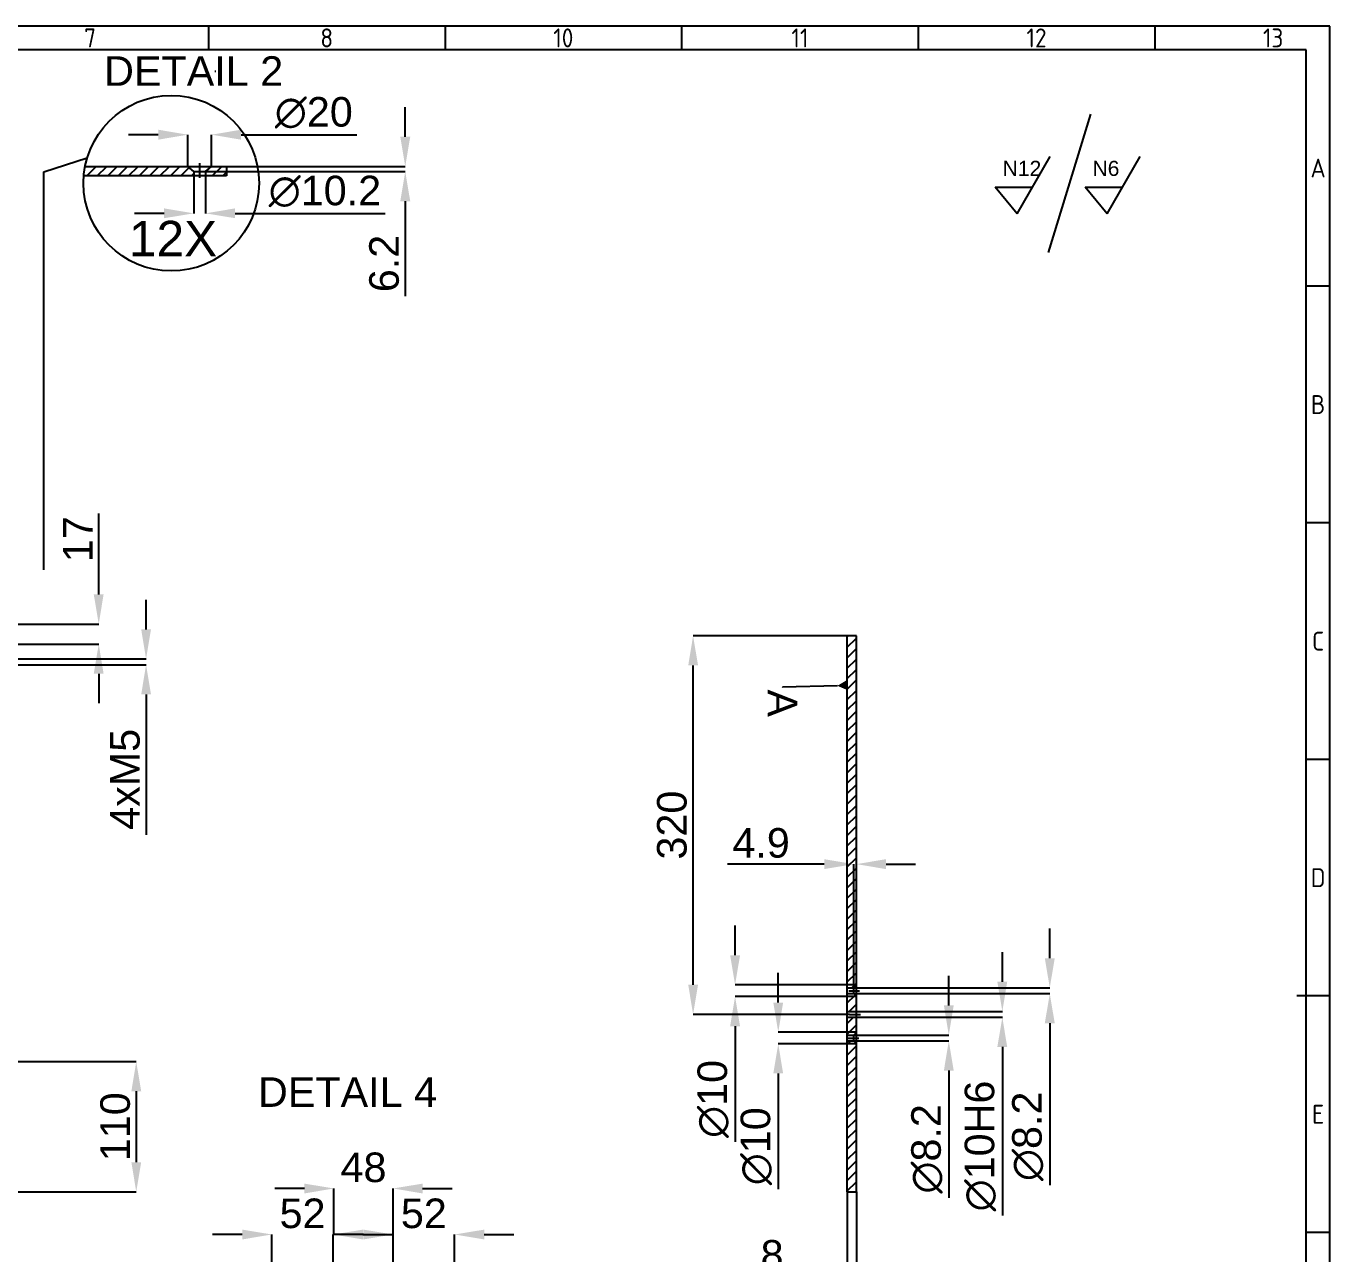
# Model space of a CAD drawing. Extents: x 10890 to 13186, y -1023 to 617.
# Drawn here: x 12083 to 13186, y -422 to 617 of the extents above; entities that cross this region are included whole.
import ezdxf

# ---------------------------------------------------------------- set-up
doc = ezdxf.new("R2010")
doc.units = 0
doc.header["$MEASUREMENT"] = 0
doc.linetypes.add('ACAD_ISO02W100', pattern=[15, 12, -3])
doc.linetypes.add('ACAD_ISO08W100', pattern=[36, 24, -3, 6, -3])
doc.layers.get('0').update_dxf_attribs({"linetype": 'CONTINUOUS'})
doc.layers.get('DEFPOINTS').update_dxf_attribs({"linetype": 'ACAD_ISO02W100'})
for name, color, linetype in [('CRTA_05', 1, 'CONTINUOUS'), ('LAYER1', 1, 'ACAD_ISO08W100'), ('LAYER2', 4, 'CONTINUOUS'), ('LAYER3', 5, 'CONTINUOUS'), ('RAHM2', 1, 'CONTINUOUS')]:
    doc.layers.add(name, color=color, linetype=linetype)
doc.styles.add('OZNAKE', font='geniso.shx', dxfattribs={"height": 4})
doc.styles.get("Standard").update_dxf_attribs({"font": 'arial.ttf'})
doc.dimstyles.get("Standard").update_dxf_attribs({"dimscale": 5, "dimtxt": 5, "dimasz": 5, "dimexe": 0, "dimexo": 0, "dimgap": 1, "dimtad": 1, "dimdec": 4, "dimzin": 12, "dimtxsty": 'STANDARD', "dimcen": 0.09, "dimazin": 3, "dimtfac": 1, "dimtdec": 4, "dimtofl": 0, "dimtmove": 0, "dimatfit": 3, "dimtolj": 1, "dimtzin": 0})
pattern_1 = [(45, (426.751, 0), (-4.4194174, 4.4194174), [])]

# ---------------------------------------------------------------- blocks, each defined once
blk = doc.blocks.new('*D6')
at = {"layer": 'DEFPOINTS', "color": 0}
for p in [(12240.1, 524.7), (12220.1, 497.9), (12240.1, 497.9)]:
    blk.add_point(p, dxfattribs=at)
at = {"layer": 'LAYER2', "color": 0}
for p, q in [((12195.1, 524.7), (12170.1, 524.7)), ((12220.1, 497.9), (12220.1, 524.7)), ((12240.1, 497.9), (12240.1, 524.7)), ((12265.1, 524.7), (12363, 524.7))]:
    blk.add_line(p, q, dxfattribs=at)
for points in [[(12195.1, 528.9), (12195.1, 520.5), (12220.1, 524.7)], [(12265.1, 528.9), (12265.1, 520.5), (12240.1, 524.7)]]:
    blk.add_solid(points, dxfattribs=at)
at = {"layer": 'LAYER2', "color": 0, "insert": (12326.6, 543.2), "char_height": 25, "attachment_point": 5}
blk.add_mtext('\\A1;∅20', dxfattribs=at)
blk = doc.blocks.new('*D7')
at = {"layer": 'DEFPOINTS', "color": 0}
for p in [(12225.1, 489.9), (12235.1, 489.9), (12235.1, 458.2)]:
    blk.add_point(p, dxfattribs=at)
at = {"layer": 'LAYER2', "color": 0}
for p, q in [((12225.1, 489.9), (12225.1, 458.2)), ((12235.1, 489.9), (12235.1, 458.2)), ((12200.1, 458.2), (12175.1, 458.2)), ((12260.1, 458.2), (12387, 458.2))]:
    blk.add_line(p, q, dxfattribs=at)
for points in [[(12200.1, 462.4), (12200.1, 454.1), (12225.1, 458.2)], [(12260.1, 462.4), (12260.1, 454.1), (12235.1, 458.2)]]:
    blk.add_solid(points, dxfattribs=at)
at = {"layer": 'LAYER2', "color": 0, "insert": (12336, 476.7), "char_height": 25, "attachment_point": 5}
blk.add_mtext('\\A1;∅10.2', dxfattribs=at)
blk = doc.blocks.new('*D8')
at = {"layer": 'DEFPOINTS', "color": 0}
for p in [(12240.1, 497.9), (12235.1, 493.5), (12403.9, 493.5)]:
    blk.add_point(p, dxfattribs=at)
at = {"layer": 'LAYER2', "color": 0}
for p, q in [((12403.9, 522.9), (12403.9, 547.9)), ((12240.1, 497.9), (12403.9, 497.9)), ((12235.1, 493.5), (12403.9, 493.5)), ((12403.9, 468.5), (12403.9, 388.1))]:
    blk.add_line(p, q, dxfattribs=at)
for points in [[(12399.7, 522.9), (12408.1, 522.9), (12403.9, 497.9)], [(12399.7, 468.5), (12408.1, 468.5), (12403.9, 493.5)]]:
    blk.add_solid(points, dxfattribs=at)
at = {"layer": 'LAYER2', "color": 0, "insert": (12386.1, 415.8), "char_height": 25, "attachment_point": 5, "rotation": 90}
blk.add_mtext('\\A1;6.2', dxfattribs=at)
blk = doc.blocks.new('*D34')
at = {"layer": 'DEFPOINTS', "color": 0}
for p in [(12777.3, -369), (12785.3, -369), (12777.3, -440.3)]:
    blk.add_point(p, dxfattribs=at)
at = {"layer": 'LAYER2', "color": 0}
for p, q in [((12777.3, -369), (12777.3, -440.3)), ((12785.3, -369), (12785.3, -440.3)), ((12752.3, -440.3), (12700.8, -440.3)), ((12810.3, -440.3), (12835.3, -440.3))]:
    blk.add_line(p, q, dxfattribs=at)
for points in [[(12752.3, -436.1), (12752.3, -444.4), (12777.3, -440.3)], [(12810.3, -436.1), (12810.3, -444.4), (12785.3, -440.3)]]:
    blk.add_solid(points, dxfattribs=at)
at = {"layer": 'LAYER2', "color": 0, "insert": (12714, -422.5), "char_height": 25, "attachment_point": 5}
blk.add_mtext('\\A1;8', dxfattribs=at)
blk = doc.blocks.new('*D35')
at = {"layer": 'DEFPOINTS', "color": 0}
for p in [(12783, -196.5), (12783, -201.5), (12948.7, -201.5)]:
    blk.add_point(p, dxfattribs=at)
at = {"layer": 'LAYER2', "color": 0}
for p, q in [((12948.7, -171.5), (12948.7, -146.5)), ((12783, -196.5), (12948.7, -196.5)), ((12783, -201.5), (12948.7, -201.5)), ((12948.7, -226.5), (12948.7, -363.3))]:
    blk.add_line(p, q, dxfattribs=at)
for points in [[(12944.5, -171.5), (12952.9, -171.5), (12948.7, -196.5)], [(12944.5, -226.5), (12952.9, -226.5), (12948.7, -201.5)]]:
    blk.add_solid(points, dxfattribs=at)
at = {"layer": 'LAYER2', "color": 0, "insert": (12930.2, -322.1), "char_height": 25, "attachment_point": 5, "rotation": 90}
blk.add_mtext('\\A1;∅8.2', dxfattribs=at)
blk = doc.blocks.new('*D36')
at = {"layer": 'DEFPOINTS', "color": 0}
for p in [(12785.3, -216.5), (12785.3, -221.5), (12908.6, -221.5)]:
    blk.add_point(p, dxfattribs=at)
at = {"layer": 'LAYER2', "color": 0}
for p, q in [((12908.6, -191.5), (12908.6, -166.5)), ((12785.3, -216.5), (12908.6, -216.5)), ((12785.3, -221.5), (12908.6, -221.5)), ((12908.6, -246.5), (12908.6, -389.1))]:
    blk.add_line(p, q, dxfattribs=at)
for points in [[(12904.4, -191.5), (12912.7, -191.5), (12908.6, -216.5)], [(12904.4, -246.5), (12912.7, -246.5), (12908.6, -221.5)]]:
    blk.add_solid(points, dxfattribs=at)
at = {"layer": 'LAYER2', "color": 0, "insert": (12890.1, -330.3), "char_height": 25, "attachment_point": 5, "rotation": 90}
blk.add_mtext('\\A1;∅10H6', dxfattribs=at)
blk = doc.blocks.new('*D37')
at = {"layer": 'DEFPOINTS', "color": 0}
for p in [(12783, -236.5), (12783, -241.5), (12863.3, -241.5)]:
    blk.add_point(p, dxfattribs=at)
at = {"layer": 'LAYER2', "color": 0}
for p, q in [((12863.3, -211.5), (12863.3, -186.5)), ((12783, -236.5), (12863.3, -236.5)), ((12783, -241.5), (12863.3, -241.5)), ((12863.3, -266.5), (12863.3, -374))]:
    blk.add_line(p, q, dxfattribs=at)
for points in [[(12859.2, -211.5), (12867.5, -211.5), (12863.3, -236.5)], [(12859.2, -266.5), (12867.5, -266.5), (12863.3, -241.5)]]:
    blk.add_solid(points, dxfattribs=at)
at = {"layer": 'LAYER2', "color": 0, "insert": (12844.9, -332.7), "char_height": 25, "attachment_point": 5, "rotation": 90}
blk.add_mtext('\\A1;∅8.2', dxfattribs=at)
blk = doc.blocks.new('*D38')
at = {"layer": 'DEFPOINTS', "color": 0}
for p in [(12785.3, -194), (12682.7, -204), (12785.3, -204)]:
    blk.add_point(p, dxfattribs=at)
at = {"layer": 'LAYER2', "color": 0}
for p, q in [((12682.7, -169), (12682.7, -144)), ((12785.3, -194), (12682.7, -194)), ((12785.3, -204), (12682.7, -204)), ((12682.7, -229), (12682.7, -326.9))]:
    blk.add_line(p, q, dxfattribs=at)
for points in [[(12678.5, -169), (12686.9, -169), (12682.7, -194)], [(12678.5, -229), (12686.9, -229), (12682.7, -204)]]:
    blk.add_solid(points, dxfattribs=at)
at = {"layer": 'LAYER2', "color": 0, "insert": (12664.2, -290.5), "char_height": 25, "attachment_point": 5, "rotation": 90}
blk.add_mtext('\\A1;∅10', dxfattribs=at)
blk = doc.blocks.new('*D39')
at = {"layer": 'DEFPOINTS', "color": 0}
for p in [(12785.3, -234), (12719.2, -244), (12785.3, -244)]:
    blk.add_point(p, dxfattribs=at)
at = {"layer": 'LAYER2', "color": 0}
for p, q in [((12719.2, -209), (12719.2, -184)), ((12785.3, -234), (12719.2, -234)), ((12785.3, -244), (12719.2, -244)), ((12719.2, -269), (12719.2, -366.9))]:
    blk.add_line(p, q, dxfattribs=at)
for points in [[(12715, -209), (12723.3, -209), (12719.2, -234)], [(12715, -269), (12723.3, -269), (12719.2, -244)]]:
    blk.add_solid(points, dxfattribs=at)
at = {"layer": 'LAYER2', "color": 0, "insert": (12700.7, -330.5), "char_height": 25, "attachment_point": 5, "rotation": 90}
blk.add_mtext('\\A1;∅10', dxfattribs=at)
blk = doc.blocks.new('*D40')
at = {"layer": 'DEFPOINTS', "color": 0}
for p in [(12783, -92), (12783, -196.5), (12785.3, -194)]:
    blk.add_point(p, dxfattribs=at)
at = {"layer": 'LAYER2', "color": 0}
for p, q in [((12758, -92), (12676.4, -92)), ((12783, -196.5), (12783, -92)), ((12785.3, -194), (12785.3, -92)), ((12810.3, -92), (12835.3, -92))]:
    blk.add_line(p, q, dxfattribs=at)
for points in [[(12758, -87.8), (12758, -96.2), (12783, -92)], [(12810.3, -87.8), (12810.3, -96.2), (12785.3, -92)]]:
    blk.add_solid(points, dxfattribs=at)
at = {"layer": 'LAYER2', "color": 0, "insert": (12704.7, -74.2), "char_height": 25, "attachment_point": 5}
blk.add_mtext('\\A1;4.9', dxfattribs=at)
blk = doc.blocks.new('*D44')
at = {"layer": 'DEFPOINTS', "color": 0}
for p in [(12647.2, 101), (12777.3, 101), (12779.5, -219)]:
    blk.add_point(p, dxfattribs=at)
at = {"layer": 'LAYER2', "color": 0}
for p, q in [((12777.3, 101), (12647.2, 101)), ((12647.2, -194), (12647.2, 76)), ((12779.5, -219), (12647.2, -219))]:
    blk.add_line(p, q, dxfattribs=at)
for points in [[(12643.1, 76), (12651.4, 76), (12647.2, 101)], [(12643.1, -194), (12651.4, -194), (12647.2, -219)]]:
    blk.add_solid(points, dxfattribs=at)
at = {"layer": 'LAYER2', "color": 0, "insert": (12629.4, -59), "char_height": 25, "attachment_point": 5, "rotation": 90}
blk.add_mtext('\\A1;320', dxfattribs=at)
blk = doc.blocks.new('*D50')
at = {"layer": 'DEFPOINTS', "color": 0}
for p in [(11678.8, 111), (12144.8, 111), (11674.9, 94)]:
    blk.add_point(p, dxfattribs=at)
at = {"layer": 'LAYER2', "color": 0}
for p, q in [((12144.8, 136), (12144.8, 204.5)), ((11678.8, 111), (12144.8, 111)), ((11674.9, 94), (12144.8, 94)), ((12144.8, 69), (12144.8, 44))]:
    blk.add_line(p, q, dxfattribs=at)
for points in [[(12140.6, 136), (12148.9, 136), (12144.8, 111)], [(12140.6, 69), (12148.9, 69), (12144.8, 94)]]:
    blk.add_solid(points, dxfattribs=at)
at = {"layer": 'LAYER2', "color": 0, "insert": (12127.2, 182.7), "char_height": 25, "attachment_point": 5, "rotation": 90}
blk.add_mtext('\\A1;17', dxfattribs=at)
blk = doc.blocks.new('*D53')
at = {"layer": 'DEFPOINTS', "color": 0}
for p in [(11674.9, 81.5), (11674.9, 76.5), (12184.8, 76.5)]:
    blk.add_point(p, dxfattribs=at)
at = {"layer": 'LAYER2', "color": 0}
for p, q in [((12184.8, 106.5), (12184.8, 131.5)), ((11674.9, 81.5), (12184.8, 81.5)), ((11674.9, 76.5), (12184.8, 76.5)), ((12184.8, 51.5), (12184.8, -67.1))]:
    blk.add_line(p, q, dxfattribs=at)
for points in [[(12180.7, 106.5), (12189, 106.5), (12184.8, 81.5)], [(12180.7, 51.5), (12189, 51.5), (12184.8, 76.5)]]:
    blk.add_solid(points, dxfattribs=at)
at = {"layer": 'LAYER2', "color": 0, "insert": (12167.1, -20.3), "char_height": 25, "attachment_point": 5, "rotation": 90}
blk.add_mtext('\\A1;4xM5', dxfattribs=at)
blk = doc.blocks.new('*D67')
at = {"layer": 'DEFPOINTS', "color": 0}
for p in [(11679.6, -259), (11679.6, -369), (12176.5, -369)]:
    blk.add_point(p, dxfattribs=at)
at = {"layer": 'LAYER2', "color": 0}
for p, q in [((11679.6, -259), (12176.5, -259)), ((12176.5, -284), (12176.5, -344)), ((11679.6, -369), (12176.5, -369))]:
    blk.add_line(p, q, dxfattribs=at)
for points in [[(12172.4, -284), (12180.7, -284), (12176.5, -259)], [(12172.4, -344), (12180.7, -344), (12176.5, -369)]]:
    blk.add_solid(points, dxfattribs=at)
at = {"layer": 'LAYER2', "color": 0, "insert": (12158.8, -314), "char_height": 25, "attachment_point": 5, "rotation": 90}
blk.add_mtext('\\A1;110', dxfattribs=at)
blk = doc.blocks.new('*D114')
at = {"layer": 'DEFPOINTS', "color": 0}
for p in [(12343.1, -405.1), (12291.1, -519.9), (12343.1, -519.9)]:
    blk.add_point(p, dxfattribs=at)
at = {"layer": 'LAYER2', "color": 0}
for p, q in [((12266.1, -405.1), (12241.1, -405.1)), ((12291.1, -519.9), (12291.1, -405.1)), ((12343.1, -519.9), (12343.1, -405.1)), ((12368.1, -405.1), (12393.1, -405.1))]:
    blk.add_line(p, q, dxfattribs=at)
for points in [[(12266.1, -401), (12266.1, -409.3), (12291.1, -405.1)], [(12368.1, -401), (12368.1, -409.3), (12343.1, -405.1)]]:
    blk.add_solid(points, dxfattribs=at)
at = {"layer": 'LAYER2', "color": 0, "insert": (12317.1, -387.4), "char_height": 25, "attachment_point": 5}
blk.add_mtext('\\A1;52', dxfattribs=at)
blk = doc.blocks.new('*D115')
at = {"layer": 'DEFPOINTS', "color": 0}
for p in [(12445.6, -405.1), (12393.6, -519.9), (12445.6, -519.9)]:
    blk.add_point(p, dxfattribs=at)
at = {"layer": 'LAYER2', "color": 0}
for p, q in [((12368.6, -405.1), (12343.6, -405.1)), ((12393.6, -519.9), (12393.6, -405.1)), ((12445.6, -519.9), (12445.6, -405.1)), ((12470.6, -405.1), (12495.6, -405.1))]:
    blk.add_line(p, q, dxfattribs=at)
for points in [[(12368.6, -401), (12368.6, -409.3), (12393.6, -405.1)], [(12470.6, -401), (12470.6, -409.3), (12445.6, -405.1)]]:
    blk.add_solid(points, dxfattribs=at)
at = {"layer": 'LAYER2', "color": 0, "insert": (12419.6, -387.4), "char_height": 25, "attachment_point": 5}
blk.add_mtext('\\A1;52', dxfattribs=at)
blk = doc.blocks.new('*D117')
at = {"layer": 'DEFPOINTS', "color": 0}
for p in [(12343.6, -366.2), (12343.6, -405.1), (12393.6, -405.1)]:
    blk.add_point(p, dxfattribs=at)
at = {"layer": 'LAYER2', "color": 0}
for p, q in [((12318.6, -366.2), (12293.6, -366.2)), ((12343.6, -405.1), (12343.6, -366.2)), ((12393.6, -405.1), (12393.6, -366.2)), ((12418.6, -366.2), (12443.6, -366.2))]:
    blk.add_line(p, q, dxfattribs=at)
for points in [[(12318.6, -362.1), (12318.6, -370.4), (12343.6, -366.2)], [(12418.6, -362.1), (12418.6, -370.4), (12393.6, -366.2)]]:
    blk.add_solid(points, dxfattribs=at)
at = {"layer": 'LAYER2', "color": 0, "insert": (12368.6, -348.5), "char_height": 25, "attachment_point": 5}
blk.add_mtext('\\A1;48', dxfattribs=at)

msp = doc.modelspace()

# ---------------------------------------------------------------- hatches: boundary and pattern name
at = {"layer": 'LAYER3'}
h = msp.add_hatch(dxfattribs=at)
h.set_pattern_fill('ANSI31', color=256, scale=50)
h.set_pattern_definition([(45, (85.4575, 258.176), (-4.4194174, 4.4194174), [])])
h.paths.add_polyline_path([(11365.90195, 497.88062), (11260.87938, 497.88062, 0.0272283502), (11259.76887, 489.88062), (11365.90195, 489.88062)])
h.paths.add_polyline_path([(11380.40195, 497.88062), (11376.90195, 497.88062), (11376.90195, 489.88062), (11380.40195, 489.88062)])
h.paths.add_polyline_path([(11864.88461, 493.32972), (11788.88461, 493.32972, 0.0307477189), (11788.19056, 485.32972), (11864.88461, 485.32972)])
h.paths.add_polyline_path([(11878.88461, 493.32972), (11874.88461, 493.32972), (11874.88461, 485.32972), (11878.88461, 485.32972)])
h.paths.add_polyline_path([(12220.10198, 497.88062), (12133.27941, 497.88062, 0.0272283502), (12132.1689, 489.88062), (12225.10198, 489.88062), (12225.10198, 493.48062)])
h.paths.add_polyline_path([(12252.80198, 497.88062), (12240.10198, 497.88062), (12235.10198, 493.48062), (12235.10198, 489.88062), (12252.80198, 489.88062)])
h = msp.add_hatch(dxfattribs=at)
h.set_pattern_fill('ANSI31', color=256, scale=50)
h.set_pattern_definition(pattern_1)
h.paths.add_polyline_path([(12777.28274, -368.99766), (12785.28274, -368.99766), (12785.28274, -241.49766), (12781.28274, -241.49766), (12777.28274, -241.49766), (12777.28274, -252.99766)])
h.paths.add_polyline_path([(12785.28274, 101.00234), (12777.28274, 101.00234), (12777.28274, -184.99766), (12777.28274, -196.53619), (12781.28274, -196.49766), (12785.28274, -196.49766)])
h = msp.add_hatch(dxfattribs=at)
h.set_pattern_fill('ANSI31', color=256, scale=50)
h.set_pattern_definition(pattern_1)
h.paths.add_polyline_path([(12785.28274, -203.99766), (12782.98274, -201.49766), (12777.28274, -201.49766), (12777.28274, -216.49766), (12785.28274, -216.49766)])
h.paths.add_polyline_path([(12785.28274, -221.49766), (12777.28274, -221.49766), (12777.28274, -236.49766), (12782.98274, -236.49766), (12785.28274, -233.99766)])

# ---------------------------------------------------------------- linework, layer by layer
for p, q in [((12133.27941, 497.88062), (12252.80198, 497.88062)), ((12225.10198, 493.48062), (12220.10198, 497.88062)), ((12235.10198, 493.48062), (12240.10198, 497.88062)), ((12252.80198, 497.88062), (12252.80198, 489.88062)), ((12252.80198, 489.88062), (12132.1689, 489.88062)), ((12225.10198, 493.48062), (12225.10198, 489.88062)), ((12225.10198, 493.48062), (12235.10198, 493.48062)), ((12235.10198, 493.48062), (12235.10198, 489.88062)), ((12785.28274, 101.00234), (12777.28274, 101.00234)), ((12777.28274, 101.00234), (12777.28274, -368.99766)), ((12785.28274, -368.99766), (12785.28274, 101.00234)), ((12777.28274, -196.53619), (12782.98274, -196.53619)), ((12785.28274, -193.99766), (12782.98274, -196.49766)), ((12782.98274, -201.49766), (12782.98274, -196.49766)), ((12777.28274, -201.49766), (12782.98274, -201.49766)), ((12785.28274, -203.99766), (12782.98274, -201.49766)), ((12785.2376, -201.49766), (12785.28274, -201.49766)), ((12777.28274, -216.49766), (12785.28274, -216.49766)), ((12777.28274, -221.49766), (12785.28274, -221.49766)), ((12777.28274, -236.49766), (12782.98274, -236.49766)), ((12777.28274, -241.49766), (12782.98274, -241.49766)), ((12785.28274, -233.99766), (12782.98274, -236.49766)), ((12782.98274, -241.49766), (12782.98274, -236.49766)), ((12785.28274, -243.99766), (12782.98274, -241.49766)), ((12777.28274, -368.99766), (12785.28274, -368.99766))]:
    msp.add_line(p, q)
at = {"layer": 'CRTA_05'}
for p, q in [((12237.50243, 616.53414), (12237.50243, 596.53414)), ((12437.50243, 616.53414), (12437.50243, 596.53414)), ((12637.50243, 616.53414), (12637.50243, 596.53414)), ((12837.50243, 616.53414), (12837.50243, 596.53414)), ((13037.50243, 616.53414), (13037.50243, 596.53414)), ((13185.50243, -1023.46586), (13185.50243, 616.53414)), ((13165.50243, 596.53414), (10909.50243, 596.53414)), ((13165.50243, -1003.46586), (13165.50243, 596.53414)), ((13185.50243, 396.53414), (13165.50243, 396.53414)), ((13185.50243, 196.53414), (13165.50243, 196.53414)), ((13185.50243, -3.46586), (13165.50243, -3.46586)), ((13185.50243, -203.46586), (13157.50243, -203.46586)), ((13185.50243, -403.46586), (13165.50243, -403.46586))]:
    msp.add_line(p, q, dxfattribs=at)
at = {"layer": 'LAYER1'}
for p, q in [((12230.10198, 500.56485), (12230.10198, 488.18712)), ((12778.89987, -198.99766), (12787.99238, -198.99766)), ((12779.51449, -218.99766), (12788.77437, -218.99766)), ((12778.17748, -238.99766), (12787.15843, -238.99766))]:
    msp.add_line(p, q, dxfattribs=at)
at = {"layer": 'LAYER2', "linetype": 'BYBLOCK'}
msp.add_line((12242.83409, 578.51271), (12243.83409, 578.51271), dxfattribs=at)
at = {"layer": 'LAYER2'}
for p, q in [((12983.22511, 542.01817), (12947.24859, 425.1721)), ((12098.36343, 493.43328), (12135.09572, 505.20076)), ((12921.15668, 457.70748), (12949.01824, 506.1384)), ((12997.10712, 457.70748), (13024.96868, 506.1384)), ((12098.36343, 156.87943), (12098.36343, 493.43328)), ((12921.15668, 457.70748), (12902.58232, 480.21047)), ((12902.58232, 480.21047), (12934.10231, 480.21047)), ((12997.10712, 457.70748), (12978.53275, 480.21047)), ((12978.53275, 480.21047), (13010.05274, 480.21047))]:
    msp.add_line(p, q, dxfattribs=at)
at = {"layer": 'LAYER2', "linetype": 'BYBLOCK'}
msp.add_lwpolyline([(12769.12639, 58.76417), (12722.6755, 57.70698), (12722.6755, 57.70698)], dxfattribs=at)
at = {"layer": 'LAYER2'}
msp.add_solid([(12777.28274, 55.2772), (12769.12639, 58.76417), (12777.28274, 63.61054)], dxfattribs=at)
at = {"layer": 'LAYER3'}
msp.add_circle((12206.12255, 483.6919), 74.21215, dxfattribs=at)
at = {"layer": 'RAHM2'}
msp.add_line((13185.50243, 616.53414), (10889.50243, 616.53414), dxfattribs=at)

# ---------------------------------------------------------------- texts
at = {"layer": 'LAYER2', "char_height": 25, "attachment_point": 1}
for s, insert in [('DETAIL 2', (12149.34124, 591.01271)), ('DETAIL 4', (12279.40941, -272.22097))]:
    msp.add_mtext(s, dxfattribs=dict(at, insert=insert))
at = {"layer": 'LAYER2', "attachment_point": 1}
for s, width, insert, char_height in [('N12', 4.8228718, (12908.8397, 502.60456), 12.753587), ('N6', 4.8228718, (12984.79014, 502.60456), 12.753587), ('12X', 82.4966534, (12170.36143, 451.86736), 30)]:
    msp.add_mtext_dynamic_manual_height_columns(s, width=width, gutter_width=1, heights=[0], dxfattribs=dict(at, insert=insert, char_height=char_height))
at = {"layer": 'LAYER2', "insert": (12735.1755, 55.70698), "char_height": 25, "attachment_point": 1, "rotation": 270}
msp.add_mtext('A', dxfattribs=at)
at = {"layer": 'RAHM2', "char_height": 16, "attachment_point": 5, "style": 'OZNAKE'}
for s, width, insert in [('7', 49.1380701, (12137.50243, 606.53414)), ('8', 49.1380701, (12337.50243, 606.53414)), ('10', 49.1380701, (12537.50243, 606.53414)), ('11', 49.1380701, (12737.50243, 606.53414)), ('12', 49.1380701, (12937.50243, 606.53414)), ('13', 49.1380701, (13137.50243, 606.53414)), ('A', 27.069035, (13175.50243, 496.53414)), ('B', 27.069035, (13175.50243, 296.53414)), ('C', 27.069035, (13175.50243, 96.53414)), ('D', 27.069035, (13175.50243, -103.46586)), ('E', 27.069035, (13175.50243, -303.46586))]:
    msp.add_mtext_dynamic_manual_height_columns(s, width=width, gutter_width=12.5, heights=[0], dxfattribs=dict(at, insert=insert))

# ---------------------------------------------------------------- dimensions: what is measured, and where the dimension line sits
at = {"layer": 'LAYER2'}
for base, p1, p2, text, picture, middle in [((12240.10198, 524.69826), (12220.10198, 497.88062), (12240.10198, 497.88062), '∅<>', '*D6', (12326.56514, 543.16176)), ((12235.10198, 458.2483), (12225.10198, 489.88062), (12235.10198, 489.88062), '∅<>.2', '*D7', (12336.04332, 476.71181)), ((12782.98274, -92.00859), (12785.28274, -193.99766), (12782.98274, -196.49766), '4.9', '*D40', (12704.69658, -74.24427)), ((12343.64915, -366.23729), (12393.64915, -405.14579), (12343.64915, -405.14579), '48', '*D117', (12368.64915, -348.47297))]:
    dim = msp.add_linear_dim(base=base, p1=p1, p2=p2, text=text, dimstyle='STANDARD', dxfattribs=at)
    dim.commit()
    dim.dimension.update_dxf_attribs({"geometry": picture, "text_midpoint": middle})
for base, p1, p2, text, picture, middle in [((12403.91276, 493.48062), (12240.10198, 497.88062), (12235.10198, 493.48062), '6.2', '*D8', (12386.14843, 415.7828)), ((12144.76819, 111.00234), (11674.94627, 93.99932), (11678.84902, 111.00234), '17', '*D50', (12127.21703, 182.73154)), ((12184.82678, 76.49629), (11674.93846, 81.50234), (11674.94562, 76.49629), '4xM5', '*D53', (12167.11362, -20.28407)), ((12682.71157, -203.99766), (12785.28274, -193.99766), (12785.28274, -203.99766), '∅<>', '*D38', (12664.24806, -290.46082)), ((12908.57759, -221.49766), (12785.28274, -216.49766), (12785.28274, -221.49766), '∅10H6', '*D36', (12890.11408, -330.31758)), ((12719.17305, -243.99766), (12785.28274, -233.99766), (12785.28274, -243.99766), '∅<>', '*D39', (12700.70954, -330.46082)), ((12863.34678, -241.49766), (12782.98274, -236.49766), (12782.98274, -241.49766), '∅8.2', '*D37', (12844.88327, -332.72719))]:
    dim = msp.add_linear_dim(base=base, p1=p1, p2=p2, angle=90, text=text, dimstyle='STANDARD', dxfattribs=at)
    dim.commit()
    dim.dimension.update_dxf_attribs({"geometry": picture, "text_midpoint": middle})
for base, p1, p2, picture, middle in [((12647.22078, 101.00234), (12779.51449, -218.99766), (12777.28274, 101.00234), '*D44', (12629.44793, -58.99766)), ((12176.54374, -368.99766), (11679.56855, -258.99766), (11679.56855, -368.99766), '*D67', (12158.77942, -313.99766))]:
    dim = msp.add_linear_dim(base=base, p1=p1, p2=p2, angle=90, dimstyle='STANDARD', dxfattribs=at)
    dim.commit()
    dim.dimension.update_dxf_attribs({"geometry": picture, "text_midpoint": middle})
dim = msp.add_linear_dim(base=(12948.70039, -201.49766), p1=(12782.98274, -196.53619), p2=(12782.98274, -201.49766), angle=90, text='∅8.2', dimstyle='STANDARD', dxfattribs=at)
dim.commit()
dim.dimension.update_dxf_attribs({"geometry": '*D35', "text_midpoint": (12948.70039, -322.08429), "dimtype": 160})
for base, p1, p2, picture, middle in [((12343.14915, -405.14579), (12291.14915, -519.93597), (12343.14915, -519.93597), '*D114', (12317.14915, -387.38147)), ((12445.64915, -405.14579), (12393.64915, -519.93597), (12445.64915, -519.93597), '*D115', (12419.64915, -387.38147)), ((12777.28274, -440.27856), (12785.28274, -368.99766), (12777.28274, -368.99766), '*D34', (12714.04604, -422.51424))]:
    dim = msp.add_linear_dim(base=base, p1=p1, p2=p2, dimstyle='STANDARD', dxfattribs=at)
    dim.commit()
    dim.dimension.update_dxf_attribs({"geometry": picture, "text_midpoint": middle})

doc.saveas('drawing.dxf')
